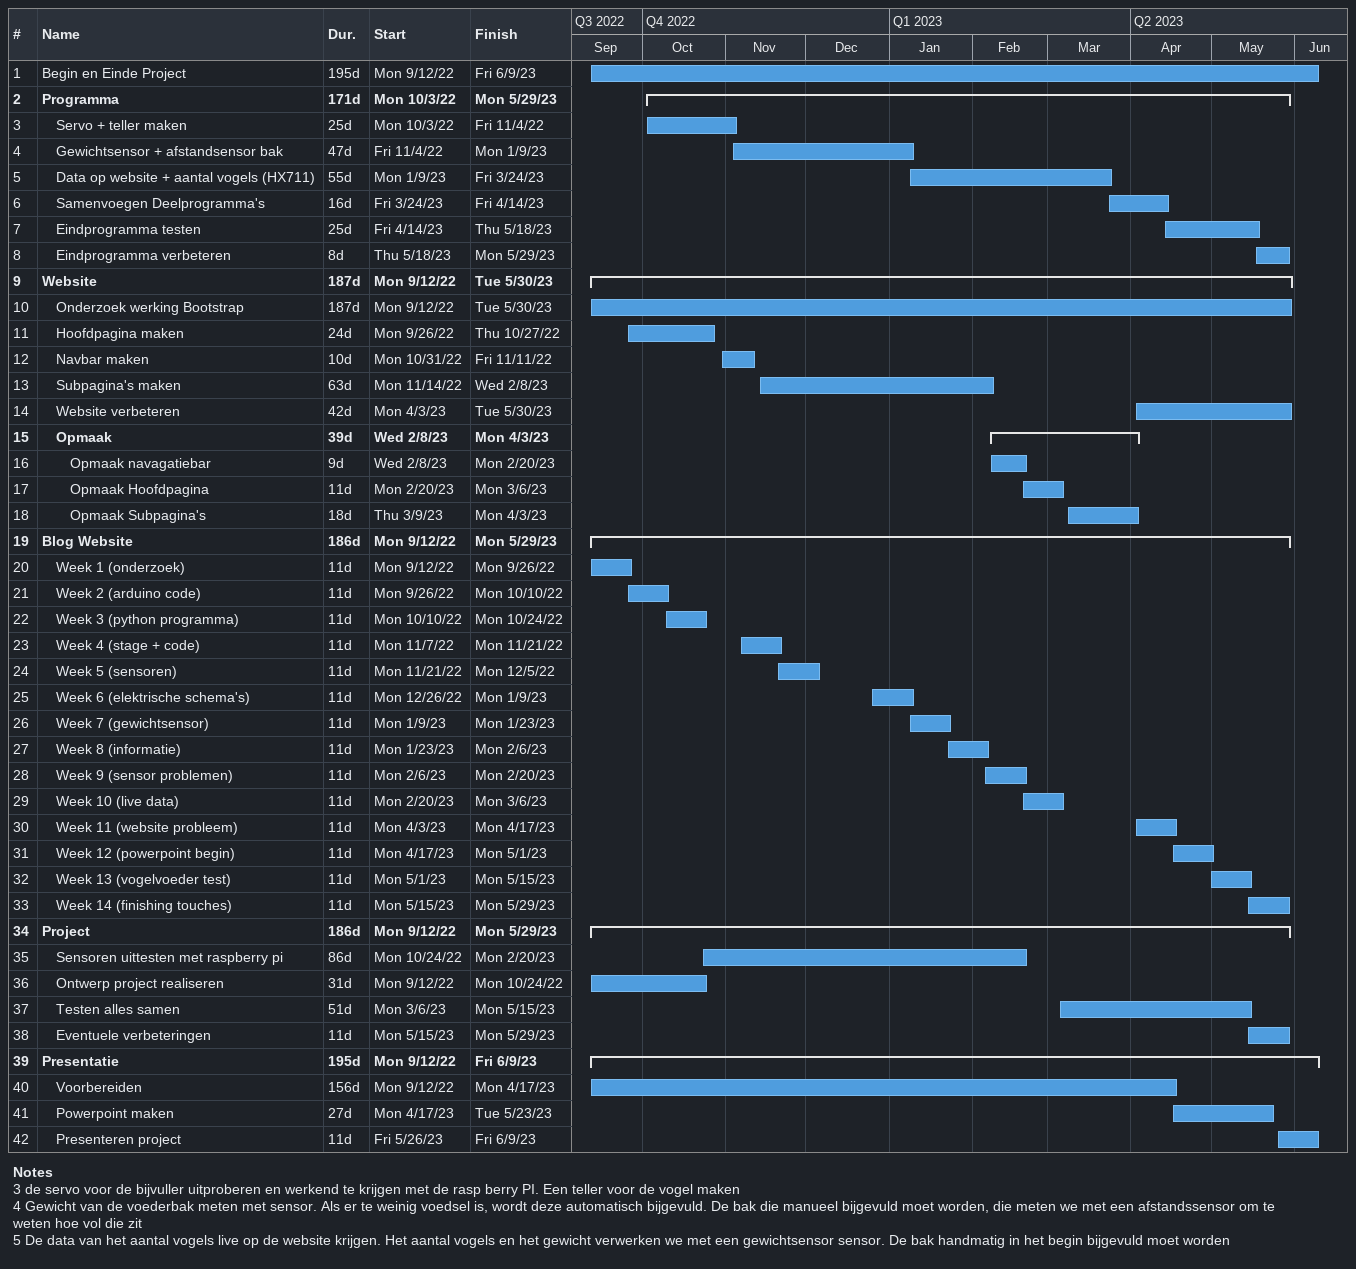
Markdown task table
| ID | Level | Task | Duration | Start | Finish |
|---|---|---|---|---|---|
| 1 | 1 | Begin en Einde Project | 195d | 2022-09-12 | 2023-06-09 |
| 2 | 1 | **Programma** | 171d | 2022-10-03 | 2023-05-29 |
| 3 | 2 | Servo + teller maken | 25d | 2022-10-03 | 2022-11-04 |
| 4 | 2 | Gewichtsensor + afstandsensor bak | 47d | 2022-11-04 | 2023-01-09 |
| 5 | 2 | Data op website + aantal vogels (HX711) | 55d | 2023-01-09 | 2023-03-24 |
| 6 | 2 | Samenvoegen Deelprogramma's | 16d | 2023-03-24 | 2023-04-14 |
| 7 | 2 | Eindprogramma testen | 25d | 2023-04-14 | 2023-05-18 |
| 8 | 2 | Eindprogramma verbeteren | 8d | 2023-05-18 | 2023-05-29 |
| 9 | 1 | **Website** | 187d | 2022-09-12 | 2023-05-30 |
| 10 | 2 | Onderzoek werking Bootstrap | 187d | 2022-09-12 | 2023-05-30 |
| 11 | 2 | Hoofdpagina maken | 24d | 2022-09-26 | 2022-10-27 |
| 12 | 2 | Navbar maken | 10d | 2022-10-31 | 2022-11-11 |
| 13 | 2 | Subpagina's maken | 63d | 2022-11-14 | 2023-02-08 |
| 14 | 2 | Website verbeteren | 42d | 2023-04-03 | 2023-05-30 |
| 15 | 2 | **Opmaak** | 39d | 2023-02-08 | 2023-04-03 |
| 16 | 3 | Opmaak navagatiebar | 9d | 2023-02-08 | 2023-02-20 |
| 17 | 3 | Opmaak Hoofdpagina | 11d | 2023-02-20 | 2023-03-06 |
| 18 | 3 | Opmaak Subpagina's | 18d | 2023-03-09 | 2023-04-03 |
| 19 | 1 | **Blog Website** | 186d | 2022-09-12 | 2023-05-29 |
| 20 | 2 | Week 1 (onderzoek) | 11d | 2022-09-12 | 2022-09-26 |
| 21 | 2 | Week 2 (arduino code) | 11d | 2022-09-26 | 2022-10-10 |
| 22 | 2 | Week 3 (python programma) | 11d | 2022-10-10 | 2022-10-24 |
| 23 | 2 | Week 4 (stage + code) | 11d | 2022-11-07 | 2022-11-21 |
| 24 | 2 | Week 5 (sensoren) | 11d | 2022-11-21 | 2022-12-05 |
| 25 | 2 | Week 6 (elektrische schema's) | 11d | 2022-12-26 | 2023-01-09 |
| 26 | 2 | Week 7 (gewichtsensor) | 11d | 2023-01-09 | 2023-01-23 |
| 27 | 2 | Week 8 (informatie) | 11d | 2023-01-23 | 2023-02-06 |
| 28 | 2 | Week 9 (sensor problemen) | 11d | 2023-02-06 | 2023-02-20 |
| 29 | 2 | Week 10 (live data) | 11d | 2023-02-20 | 2023-03-06 |
| 30 | 2 | Week 11 (website probleem) | 11d | 2023-04-03 | 2023-04-17 |
| 31 | 2 | Week 12 (powerpoint begin) | 11d | 2023-04-17 | 2023-05-01 |
| 32 | 2 | Week 13 (vogelvoeder test) | 11d | 2023-05-01 | 2023-05-15 |
| 33 | 2 | Week 14 (finishing touches) | 11d | 2023-05-15 | 2023-05-29 |
| 34 | 1 | **Project** | 186d | 2022-09-12 | 2023-05-29 |
| 35 | 2 | Sensoren uittesten met raspberry pi | 86d | 2022-10-24 | 2023-02-20 |
| 36 | 2 | Ontwerp project realiseren | 31d | 2022-09-12 | 2022-10-24 |
| 37 | 2 | Testen alles samen | 51d | 2023-03-06 | 2023-05-15 |
| 38 | 2 | Eventuele verbeteringen | 11d | 2023-05-15 | 2023-05-29 |
| 39 | 1 | **Presentatie** | 195d | 2022-09-12 | 2023-06-09 |
| 40 | 2 | Voorbereiden | 156d | 2022-09-12 | 2023-04-17 |
| 41 | 2 | Powerpoint maken | 27d | 2023-04-17 | 2023-05-23 |
| 42 | 2 | Presenteren project | 11d | 2023-05-26 | 2023-06-09 |

Notes
- 3: de servo voor de bijvuller uitproberen en werkend te krijgen met de rasp berry PI. Een teller voor de vogel maken
- 4: Gewicht van de voederbak meten met sensor. Als er te weinig voedsel is, wordt deze automatisch bijgevuld. De bak die manueel bijgevuld moet worden, die meten we met een afstandssensor om te weten hoe vol die zit
- 5: De data van het aantal vogels live op de website krijgen. Het aantal vogels en het gewicht verwerken we met een gewichtsensor sensor. De bak handmatig in het begin bijgevuld moet worden
